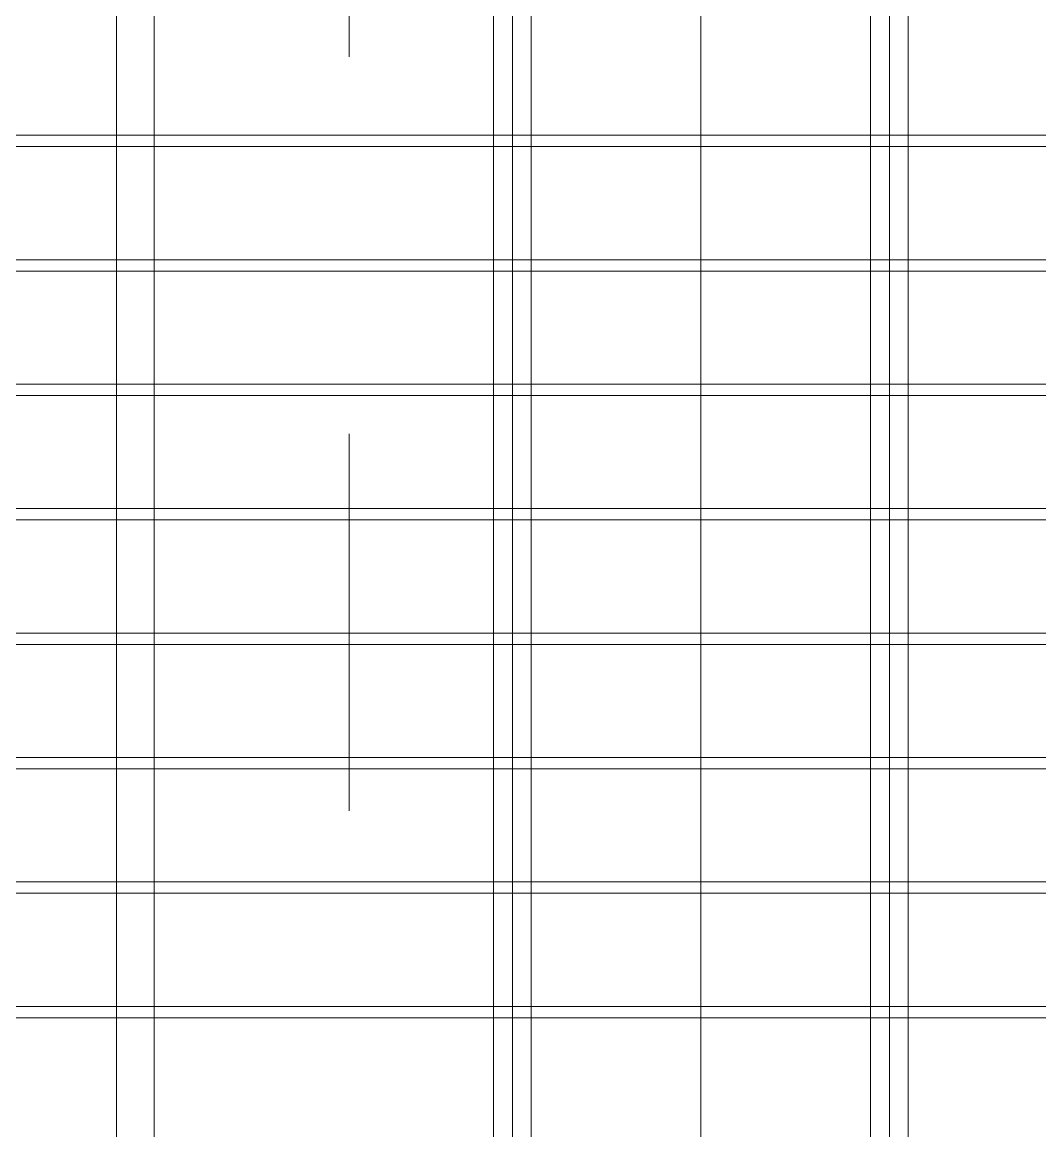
# Model space of a CAD drawing. Header units: metres. Extents: x 118 to 451, y -76 to 55.
# Drawn here: x 317.878 to 318.148, y -16.1447 to -15.8507 of the extents above; entities that cross this region are included whole.
import ezdxf

# ---------------------------------------------------------------- set-up
doc = ezdxf.new("R2010")
doc.units = ezdxf.units.M
doc.linetypes.add('Grid Line', pattern=[0.022225, 0.0127, -0.003175, 0.003175, -0.003175])
doc.layers.add('A-GENM', color=7, linetype='Continuous', lineweight=9)
doc.layers.add('S-GRID', color=7, linetype='Continuous', lineweight=9)

# ---------------------------------------------------------------- blocks, each defined once
blk = doc.blocks.new('Grating Peldaño - 980 x 1000-1766484-Nivel Top-EC')
at = {"layer": 'A-GENM'}
for p, q in [((0.49, 0.5), (-0.44217, 0.5)), ((-0.143, 0.5), (-0.143, -0.458)), ((-0.14, 0.5), (-0.143, 0.5)), ((-0.14, -0.458), (-0.14, 0.5)), ((-0.11, 0.5), (-0.11, -0.458)), ((-0.107, 0.5), (-0.11, 0.5)), ((-0.107, -0.458), (-0.107, 0.5)), ((-0.077, 0.5), (-0.077, -0.458)), ((-0.074, 0.5), (-0.077, 0.5)), ((-0.074, -0.458), (-0.074, 0.5)), ((-0.044, 0.5), (-0.044, -0.458)), ((-0.041, 0.5), (-0.044, 0.5)), ((-0.041, -0.458), (-0.041, 0.5)), ((-0.011, 0.5), (-0.011, -0.458)), ((-0.008, 0.5), (-0.011, 0.5)), ((-0.008, -0.458), (-0.008, 0.5)), ((0.022, 0.5), (0.022, -0.458)), ((0.025, 0.5), (0.022, 0.5)), ((0.025, -0.458), (0.025, 0.5)), ((0.055, 0.5), (0.055, -0.458)), ((0.058, 0.5), (0.055, 0.5)), ((0.058, -0.458), (0.058, 0.5)), ((0.088, 0.5), (0.088, -0.458)), ((0.091, 0.5), (0.088, 0.5)), ((0.091, -0.458), (0.091, 0.5)), ((0.49, 0.455), (-0.48439, 0.455)), ((-0.48546, 0.45), (0.49, 0.45)), ((-0.48853, 0.445), (0.49, 0.445))]:
    blk.add_line(p, q, dxfattribs=at)
blk = doc.blocks.new('Grating Peldaño - 980 x 1000-1766995-Nivel Top-EC')
at = {"layer": 'A-GENM'}
for p, q in [((-0.143, 0.5), (-0.143, -0.5)), ((-0.14, -0.5), (-0.14, 0.5)), ((-0.11, 0.5), (-0.11, -0.5)), ((-0.107, -0.5), (-0.107, 0.5)), ((-0.077, 0.5), (-0.077, -0.5)), ((-0.074, -0.5), (-0.074, 0.5)), ((-0.044, 0.5), (-0.044, -0.5)), ((-0.041, -0.5), (-0.041, 0.5)), ((-0.011, 0.5), (-0.011, -0.5)), ((-0.008, -0.5), (-0.008, 0.5)), ((0.022, 0.5), (0.022, -0.5)), ((0.025, -0.5), (0.025, 0.5)), ((0.055, 0.5), (0.055, -0.5)), ((0.058, -0.5), (0.058, 0.5)), ((0.088, 0.5), (0.088, -0.5)), ((0.091, -0.5), (0.091, 0.5)), ((0.49, -0.345), (-0.44217, -0.345)), ((-0.44217, -0.355), (0.49, -0.355)), ((0.49, -0.445), (-0.44217, -0.445)), ((0.49, -0.45), (-0.44217, -0.45)), ((-0.44217, -0.455), (0.49, -0.455)), ((-0.44217, -0.5), (0.49, -0.5)), ((-0.143, -0.5), (-0.14, -0.5)), ((-0.11, -0.5), (-0.107, -0.5)), ((-0.077, -0.5), (-0.074, -0.5)), ((-0.044, -0.5), (-0.041, -0.5)), ((-0.011, -0.5), (-0.008, -0.5)), ((0.022, -0.5), (0.025, -0.5)), ((0.055, -0.5), (0.058, -0.5)), ((0.088, -0.5), (0.091, -0.5))]:
    blk.add_line(p, q, dxfattribs=at)

msp = doc.modelspace()

# ---------------------------------------------------------------- linework, layer by layer
at = {"layer": 'S-GRID', "color": 253, "linetype": 'Grid Line', "true_color": 0xaaaaaa}
msp.add_line((317.96478, -35.65991), (317.96478, -10.05038), dxfattribs=at)

# ---------------------------------------------------------------- block references
at = {"layer": 'A-GENM'}
for name, p, rotation in [('Grating Peldaño - 980 x 1000-1766995-Nivel Top-EC', (317.55809, -15.97173), 89.99999999999984), ('Grating Peldaño - 980 x 1000-1766484-Nivel Top-EC', (318.55809, -15.97173), 89.99999999999997)]:
    msp.add_blockref(name, p, dxfattribs=dict(at, rotation=rotation))

doc.saveas('drawing.dxf')
